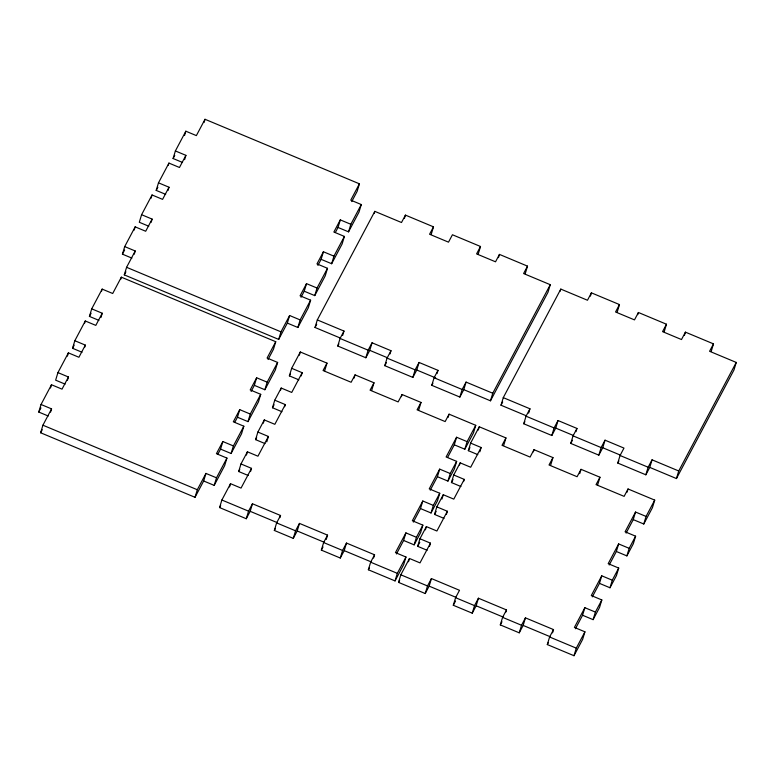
<?xml version="1.0" encoding="UTF-8"?>
<svg xmlns="http://www.w3.org/2000/svg" width="775" height="775" viewBox="0 0 775 775"><rect width="100%" height="100%" fill="white"/><g stroke="black" fill="none" stroke-linecap="round" stroke-linejoin="round"><path stroke-width="1.16" d="M48.224 416.01L38.75 412.048L41.036 404.482L51.489 384.749L62.019 389.147L68.452 376.999L57.931 372.601L68.384 352.867L78.914 357.265L85.347 345.117L74.826 340.719L85.279 320.986L95.809 325.384L102.242 313.236L91.712 308.838L102.174 289.104L112.704 293.502L121.346 277.179L275.745 341.717L273.459 349.283L268.053 359.484M50.511 387.984L51.489 384.749M57.931 372.601L55.645 380.167L65.119 384.129M203.67 480.984L214.2 485.382L216.487 477.817L205.956 473.418L203.67 480.984L195.019 497.308L40.629 432.77L42.916 425.204L51.567 408.88L41.036 404.482M67.406 356.113L68.384 352.867M50.578 412.126L51.567 408.88M82.014 352.247L72.54 348.285L74.826 340.719M84.63 323.146L85.279 320.986M67.473 380.244L68.452 376.999M98.9 320.366L89.425 316.403L91.712 308.838M101.525 291.264L102.174 289.104M84.698 347.287L85.347 345.117M100.934 317.566L102.242 313.236M131.895 258.114L122.421 254.152L124.698 246.586L135.16 226.852L145.69 231.25L152.123 219.102L141.593 214.704L152.055 194.971L162.576 199.369L169.018 187.23L158.487 182.822L168.95 163.089L179.471 167.487L185.913 155.349L175.382 150.941L185.835 131.208L196.366 135.606L205.017 119.282L359.416 183.82L357.13 191.386L351.724 201.587M134.182 230.097L135.16 226.852M120.697 279.339L121.346 277.179M141.593 214.704L139.306 222.27L148.781 226.232M287.341 323.088L297.862 327.496L300.148 319.92L289.627 315.522L287.341 323.088L278.69 339.411L124.291 274.883L126.577 267.307L135.228 250.984L124.698 246.586M151.077 198.216L152.055 194.971M134.249 254.229L135.228 250.984M165.676 194.351L156.201 190.398L158.487 182.822M151.144 222.347L152.123 219.102M168.291 165.249L168.95 163.089M182.571 162.469L173.096 158.517L175.382 150.941M168.039 190.466L169.018 187.23M184.537 135.528L185.835 131.208M184.605 159.669L185.913 155.349M204.038 122.528L205.017 119.282M195.019 497.308L197.305 489.742L205.956 473.418M220.565 449.103L222.851 441.537L233.382 445.935L231.095 453.501L220.565 449.103L217.882 454.169M237.46 417.221L239.746 409.655L250.267 414.053L247.99 421.629L237.46 417.221L234.777 422.288M222.851 441.537L216.419 453.685L226.939 458.083L224.653 465.649L214.2 485.382M254.355 385.34L256.641 377.774L267.162 382.172L264.876 389.748L254.355 385.34L251.139 391.414M239.746 409.655L233.314 421.803L243.834 426.202L241.548 433.767L231.095 453.501M279.891 517.652L280.54 515.491L252.466 503.76L250.189 511.326L246.266 518.727L219.587 507.577L221.873 500.011L230.524 483.687L241.044 488.085L251.507 468.352L240.977 463.944L247.409 451.806L257.939 456.204L268.402 436.47L257.872 432.062L264.304 419.924L274.834 424.322L285.297 404.589L274.767 400.191L281.199 388.043L291.729 392.441L302.182 372.707L291.662 368.309L300.312 351.986L326.982 363.136L324.706 370.702M229.545 486.933L230.524 483.687M256.641 377.774L250.199 389.922L260.729 394.32L258.443 401.886L247.99 421.629M248.165 475.472L238.69 471.52L240.977 463.944M278.69 339.411L280.976 331.845L289.627 315.522M246.431 455.051L247.409 451.806M275.745 341.717L267.094 358.04L277.624 362.438L275.338 370.004L264.876 389.748M265.06 443.6L255.585 439.638L257.872 432.062M263.326 423.169L264.304 419.924M304.236 291.206L306.522 283.64L317.043 288.038L314.757 295.614L304.236 291.206L301.02 297.28M250.528 471.588L251.507 468.352M281.955 411.719L272.48 407.757L274.767 400.191M280.55 390.203L281.199 388.043M321.121 259.334L323.407 251.759L333.938 256.157L331.652 263.733L321.121 259.334L317.905 265.399M266.765 441.876L268.402 436.47M306.522 283.64L300.08 295.788L310.61 300.187L308.324 307.752L297.862 327.496M246.266 518.727L248.552 511.161L252.466 503.76M298.85 379.837L289.375 375.875L291.662 368.309M299.324 355.221L300.312 351.986M338.016 227.453L340.302 219.877L350.833 224.285L348.547 231.851L338.016 227.453L335.343 232.51M284.638 406.749L285.297 404.589M323.407 251.759L316.975 263.907L327.505 268.305L325.219 275.871L314.757 295.614M340.583 338.162L315.018 327.476L317.304 319.91L374.819 211.362L401.498 222.512L405.422 215.111L433.496 226.843L431.21 234.408M301.204 375.952L302.182 372.707M340.302 219.877L333.87 232.025L344.4 236.423L342.114 243.989L331.652 263.733M359.416 183.82L350.765 200.144L361.286 204.542L358.999 212.108L348.547 231.851M326.246 539.468L327.554 535.137L299.479 523.406L297.193 530.972L293.279 538.373L274.34 530.458L276.617 522.893L280.54 515.491M374.17 213.522L374.819 211.362M390.009 353.952L390.988 350.707L372.048 342.792L369.772 350.358L365.848 357.759L337.774 346.028L340.06 338.462L343.984 331.061L317.304 319.91M342.676 335.381L343.984 331.061M293.279 538.373L295.556 530.807L299.479 523.406M354.078 378.113L355.057 374.868L373.996 382.782L371.709 390.348M404.443 218.347L405.422 215.111M365.848 357.759L368.135 350.193L372.048 342.792M373.589 558.039L374.567 554.793L346.493 543.062L344.207 550.628L340.283 558.029L321.344 550.114L323.63 542.539L327.554 535.137M437.022 373.608L438.001 370.363L419.062 362.448L416.776 370.014L412.852 377.415L384.787 365.684L387.074 358.108L390.988 350.707M340.283 558.029L342.569 550.463L346.493 543.062M401.421 396.684L402.07 394.514L421.009 402.428L418.723 410.004M412.852 377.415L415.138 369.849L419.062 362.448M405.906 532.88L403.62 540.456L414.141 544.854L416.427 537.288L405.906 532.88L395.444 552.623L405.974 557.022L403.688 564.587L395.037 580.911L368.358 569.761L370.644 562.195L374.567 554.793M463.789 389.66L490.468 400.811L492.755 393.245L466.075 382.094L463.789 389.66L459.866 397.062L431.791 385.33L434.077 377.764L438.001 370.363M478.223 254.055L480.51 246.489L452.435 234.757L448.512 242.158L429.573 234.244L433.496 226.843M395.037 580.911L397.323 573.345L405.974 557.022M420.505 508.574L422.792 500.999L433.322 505.407L431.036 512.972L420.505 508.574L413.356 522.079M448.105 417.415L449.083 414.17L475.753 425.32L473.477 432.886L464.826 449.209L454.295 444.811L456.582 437.245L467.112 441.643L464.826 449.209M505.862 612.105L506.511 609.944L478.437 598.213L476.16 605.779L472.237 613.18L453.298 605.265L455.584 597.699L459.498 590.298L431.433 578.557L429.147 586.132L425.223 593.534L398.544 582.383L400.83 574.808L409.481 558.484L420.002 562.892L430.464 543.149L419.934 538.751L426.376 526.603L436.897 531.011L447.359 511.267L436.829 506.869L443.261 494.721L453.792 499.129L464.254 479.386L453.724 474.988L460.156 462.849L470.687 467.248L481.139 447.504L470.619 443.106L479.27 426.783L505.949 437.933L503.663 445.509M498.47 257.649L499.449 254.403L527.513 266.145L525.237 273.711M408.502 561.73L409.481 558.484M459.866 397.062L462.152 389.496L466.075 382.094M422.792 500.999L412.339 520.742L422.859 525.14L420.583 532.706L414.141 544.854M437.4 476.693L439.687 469.127L450.217 473.525L447.931 481.091L437.4 476.693L430.251 490.197M427.132 550.279L417.657 546.317L419.934 538.751M425.397 529.848L426.376 526.603M439.687 469.127L429.234 488.86L439.754 493.258L437.468 500.824L431.036 512.972M444.017 518.398L434.543 514.435L436.829 506.869M441.963 499.052L443.261 494.721M429.486 546.394L430.464 543.149M456.582 437.245L446.119 456.979L456.649 461.377L454.363 468.943L447.931 481.091M460.912 486.516L451.438 482.554L453.724 474.988M459.507 465.01L460.156 462.849M446.381 514.513L447.359 511.267M425.223 593.534L427.509 585.958L431.433 578.557M477.807 454.634L468.332 450.672L470.619 443.106M478.291 430.028L479.27 426.783M463.595 481.556L464.254 479.386M479.841 451.835L481.139 447.504M526.564 415.904L500.999 405.218L503.275 397.643L560.8 289.094L587.479 300.245L591.403 292.843L619.477 304.575L617.191 312.141M527.513 266.145L523.6 273.546L550.269 284.696L547.993 292.262L490.468 400.811M560.151 291.255L560.8 289.094M575.99 431.694L576.968 428.449L558.029 420.534L555.743 428.1L551.819 435.502L523.755 423.77L526.031 416.194L529.955 408.793L503.275 397.643M528.657 413.123L529.955 408.793M472.237 613.18L474.523 605.614L478.437 598.213M533.365 451.835L534.014 449.674L552.953 457.589L550.667 465.155M590.424 296.089L591.403 292.843M551.819 435.502L554.106 427.936L558.029 420.534M552.546 632.836L553.524 629.591L525.45 617.859L523.164 625.425L519.24 632.826L500.301 624.912L502.587 617.346L506.511 609.944M649.77 467.403L676.449 478.553L678.726 470.977L652.056 459.827L649.77 467.403L645.846 474.804L617.772 463.062L620.058 455.497L623.982 448.095L605.042 440.181L602.756 447.747L598.833 455.148L570.758 443.416L573.045 435.85L576.968 428.449M519.24 632.826L521.527 625.26L525.45 617.859M579.719 473.641L581.027 469.321L599.966 477.235L597.68 484.801M637.757 314.66L638.416 312.49L666.481 324.231L664.194 331.797M598.833 455.148L601.119 447.582L605.042 440.181M584.863 607.687L582.577 615.253L593.098 619.651L595.384 612.085L584.863 607.687L574.401 627.421L584.931 631.819L582.645 639.394L573.994 655.718L547.315 644.567L549.601 636.992L553.524 629.591M573.994 655.718L576.28 648.152L584.931 631.819M599.472 583.372L601.749 575.806L612.279 580.204L609.993 587.77L599.472 583.372L592.313 596.876M627.062 492.212L628.041 488.967L654.72 500.117L652.434 507.693L643.783 524.016L633.252 519.608L635.539 512.042L646.069 516.441L643.783 524.016M601.749 575.806L591.296 595.539L601.826 599.947L599.54 607.513L593.098 619.651M616.357 551.49L618.644 543.924L629.174 548.322L626.888 555.898L616.357 551.49L609.208 564.994M684.441 335.391L685.42 332.146L713.494 343.877L711.208 351.443M645.846 474.804L648.132 467.228L652.056 459.827M618.644 543.924L608.191 563.658L618.712 568.065L616.435 575.631L609.993 587.77M635.539 512.042L625.086 531.786L635.607 536.184L633.32 543.75L626.888 555.898M713.494 343.877L709.571 351.278L736.25 362.429L733.964 369.995L676.449 478.553M38.75 412.048L40.949 407.892M72.54 348.285L74.187 345.175M89.425 316.403L91.082 313.294M122.421 254.152L124.62 249.996M156.201 190.398L157.858 187.279M173.096 158.517L174.743 155.397M40.629 432.77L42.247 429.708M124.291 274.883L125.918 271.822M216.487 477.817L226.939 458.083M233.382 445.935L243.834 426.202M250.267 414.053L260.729 394.32M267.162 382.172L277.624 362.438M300.148 319.92L310.61 300.187M317.043 288.038L327.505 268.305M333.938 256.157L344.4 236.423M350.833 224.285L361.286 204.542M219.587 507.577L220.672 505.533M238.69 471.52L239.766 469.495M255.585 439.638L256.661 437.613M272.48 407.757L274.088 404.715M289.375 375.875L290.451 373.831M315.018 327.476L316.713 324.289M326.982 363.136L323.068 370.537L351.133 382.269L355.057 374.868M337.774 346.028L338.898 343.916M274.34 530.458L275.454 528.347M373.996 382.782L370.072 390.183L398.147 401.915L402.07 394.514M384.787 365.684L386.463 362.506M480.51 246.489L476.586 253.89L495.525 261.805L499.449 254.403M321.344 550.114L323.03 546.937M421.009 402.428L417.086 409.83L445.16 421.571L449.083 414.17M431.791 385.33L432.915 383.218M368.358 569.761L369.481 567.649M396.461 553.96L403.62 540.456M447.688 457.279L454.295 444.811M416.427 537.288L422.859 525.14M433.322 505.407L439.754 493.258M450.217 473.525L456.649 461.377M467.112 441.643L475.753 425.32M492.755 393.245L550.269 284.696M398.544 582.383L399.629 580.339M417.657 546.317L419.798 542.268M434.543 514.435L436.151 511.403M451.438 482.554L453.046 479.522M468.332 450.672L469.95 447.621M500.999 405.218L502.684 402.022M505.949 437.933L502.026 445.334L530.09 457.076L534.014 449.674M523.755 423.77L524.869 421.648M453.298 605.265L455.535 601.032M619.477 304.575L615.553 311.976L634.493 319.891L638.416 312.49M552.953 457.589L549.029 464.99L577.104 476.722L581.027 469.321M570.758 443.416L572.444 440.248M500.301 624.912L501.987 621.744M666.481 324.231L662.557 331.632L681.496 339.547L685.42 332.146M599.966 477.235L596.043 484.637L624.117 496.368L628.041 488.967M617.772 463.062L618.896 460.951M547.315 644.567L548.438 642.446M575.418 628.757L582.577 615.253M626.103 533.113L633.252 519.608M595.384 612.085L601.826 599.947M612.279 580.204L618.712 568.065M629.174 548.322L635.607 536.184M646.069 516.441L654.72 500.117M678.726 470.977L736.25 362.429M369.772 350.358L387.597 357.817M416.776 370.014L435.715 377.929M555.743 428.1L573.568 435.55M602.756 447.747L620.581 455.196M340.06 338.462L368.135 350.193M387.074 358.108L415.138 369.849M434.077 377.764L462.152 389.496M526.031 416.194L554.106 427.936M573.045 435.85L601.119 447.582M620.058 455.497L648.132 467.228M126.577 267.307L280.976 331.845M250.189 511.326L277.179 522.612M297.193 530.972L324.192 542.258M344.207 550.628L371.196 561.904M429.147 586.132L456.136 597.409M476.16 605.779L503.149 617.065M523.164 625.425L550.163 636.711M42.916 425.204L197.305 489.742M221.873 500.011L248.552 511.161M276.617 522.893L295.556 530.807M323.63 542.539L342.569 550.463M370.644 562.195L397.323 573.345M400.83 574.808L427.509 585.958M455.584 597.699L474.523 605.614M502.587 617.346L521.527 625.26M549.601 636.992L576.28 648.152"/></g></svg>
